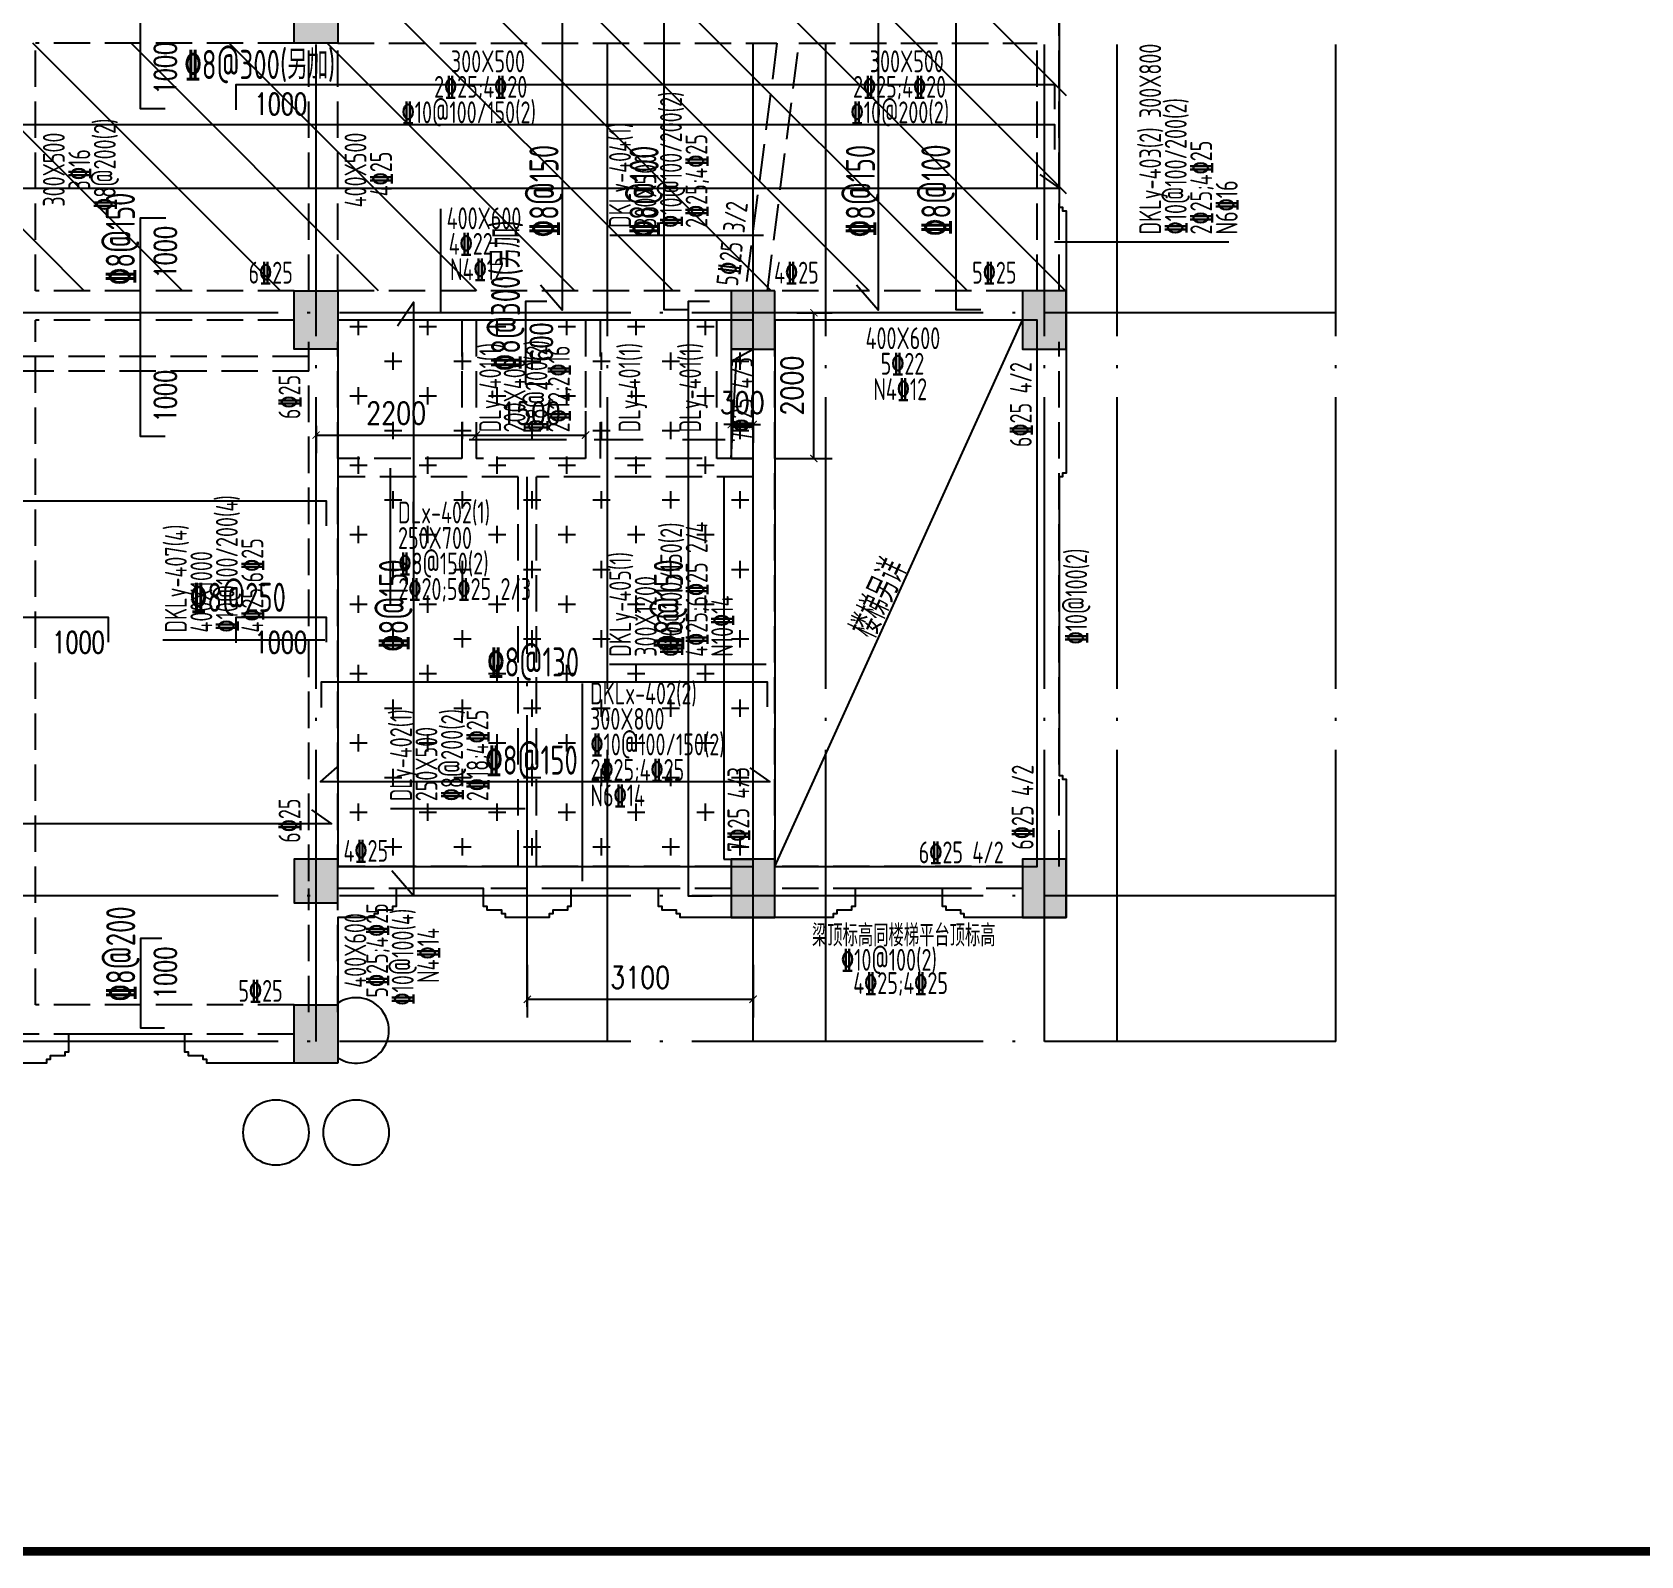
# Model space of a CAD drawing. Header units: millimetres. Extents: x 2998490 to 15040601, y 444546 to 7822218.
# Drawn here: x 14916075 to 14938160, y 7570804 to 7591713 of the extents above; entities that cross this region are included whole.
import ezdxf

# ---------------------------------------------------------------- set-up
doc = ezdxf.new("R2010")
doc.units = ezdxf.units.MM
doc.header["$LTSCALE"] = 2000
doc.linetypes.add('DASH', pattern=[0.35, 0.25, -0.1])
doc.linetypes.add('DOTE', pattern=[2.42, 2, -0.2, 0.02, -0.2])
for name, color, linetype in [('3-AXIS', 3, 'Continuous'), ('3-ban', 84, 'Continuous'), ('3-ban-hatch', 9, 'Continuous'), ('3-ban-rein', 1, 'Continuous'), ('3-ban-TEXT', 7, 'Continuous'), ('3-COLUMN-UP', 2, 'Continuous'), ('3-dote', 43, 'DOTE'), ('3-HATCH', 8, 'Continuous'), ('3-liang-rein-X', 54, 'Continuous'), ('3-liang-rein-Y', 130, 'Continuous'), ('3-liang-R截面-X', 50, 'Continuous'), ('3-liang-R截面-Y', 70, 'Continuous'), ('3-liang-s-1', 44, 'Continuous'), ('3-liang-xu', 120, 'DASH'), ('3-装饰线脚', 7, 'Continuous'), ('图框', 7, 'Continuous')]:
    doc.layers.add(name, color=color, linetype=linetype)
doc.styles.add('DIM_FONT', font='SIMPLEX', dxfattribs={"width": 0.8, "bigfont": 'HZTXT'})
doc.styles.add('TJ1', font='tj-romans1.shx', dxfattribs={"width": 0.8, "bigfont": 'tj-hztxt1.shx'})
doc.styles.add('TSSD_Rein', font='Tssdeng.shx', dxfattribs={"width": 0.7, "bigfont": 'hztxt.shx'})
doc.dimstyles.new('DIMN100', dxfattribs={"dimtxt": 300, "dimasz": 100, "dimexe": 250, "dimexo": 300, "dimgap": 150, "dimtad": 1, "dimdec": 0, "dimzin": 0, "dimdsep": 46, "dimtxsty": 'DIM_FONT', "dimblk": 'ARCHTICK', "dimcen": 0.09, "dimclrt": 7, "dimazin": 2, "dimtfac": 1, "dimtdec": 0, "dimtix": 1, "dimtmove": 2, "dimatfit": 3, "dimldrblk": 'ARCHTICK', "dimfxl": 0, "dimtolj": 1, "dimtzin": 0, "dimarcsym": 0})

# ---------------------------------------------------------------- blocks, each defined once
blk = doc.blocks.new('TJAD_TK_A0')
at = {"layer": '图框', "const_width": 1.2}
blk.add_lwpolyline([(2152, -431.7), (2152, 389.3), (998, 389.3), (998, -431.7)], close=True, dxfattribs=at)
blk = doc.blocks.new('_ArchTick')
at = {"color": 0, "linetype": 'ByBlock', "const_width": 0.15}
blk.add_lwpolyline([(-0.5, -0.5), (0.5, 0.5)], dxfattribs=at)
blk = doc.blocks.new('*D1883')
at = {"layer": '3-ban', "color": 0, "lineweight": -2}
for p, q in [((14922872, 7578913), (14922872, 7578191)), ((14925972, 7578913), (14925972, 7578191)), ((14922872, 7578441), (14925972, 7578441))]:
    blk.add_line(p, q, dxfattribs=at)
at = {"layer": 'Defpoints', "color": 0}
for p in [(14922872, 7579213), (14925972, 7579213), (14925972, 7578441)]:
    blk.add_point(p, dxfattribs=at)
at = {"layer": '3-ban', "color": 0, "lineweight": -2, "xscale": 100, "yscale": 100, "zscale": 100, "rotation": 180}
blk.add_blockref('_ArchTick', (14922872, 7578441), dxfattribs=at)
at = {"layer": '3-ban', "color": 0, "lineweight": -2, "xscale": 100, "yscale": 100, "zscale": 100}
blk.add_blockref('_ArchTick', (14925972, 7578441), dxfattribs=at)
at = {"layer": '3-ban', "color": 7, "insert": (14924422, 7578741), "char_height": 300, "attachment_point": 5, "style": 'DIM_FONT'}
blk.add_mtext('\\A1;3100', dxfattribs=at)
blk = doc.blocks.new('*D1884')
at = {"layer": '3-ban', "color": 0, "lineweight": -2}
for p, q in [((14919972, 7586313), (14919972, 7585934)), ((14919972, 7586184), (14922172, 7586184)), ((14922172, 7586313), (14922172, 7585934))]:
    blk.add_line(p, q, dxfattribs=at)
at = {"layer": 'Defpoints', "color": 0}
for p in [(14919972, 7586613), (14922172, 7586613), (14922172, 7586184)]:
    blk.add_point(p, dxfattribs=at)
at = {"layer": '3-ban', "color": 0, "lineweight": -2, "xscale": 100, "yscale": 100, "zscale": 100, "rotation": 180}
blk.add_blockref('_ArchTick', (14919972, 7586184), dxfattribs=at)
at = {"layer": '3-ban', "color": 0, "lineweight": -2, "xscale": 100, "yscale": 100, "zscale": 100}
blk.add_blockref('_ArchTick', (14922172, 7586184), dxfattribs=at)
at = {"layer": '3-ban', "color": 7, "insert": (14921072, 7586484), "char_height": 300, "attachment_point": 5, "style": 'DIM_FONT'}
blk.add_mtext('\\A1;2200', dxfattribs=at)
blk = doc.blocks.new('*D1885')
at = {"layer": '3-ban', "color": 0, "lineweight": -2}
for p, q in [((14923672, 7586513), (14923672, 7585934)), ((14922172, 7586313), (14922172, 7585934)), ((14922172, 7586184), (14923672, 7586184))]:
    blk.add_line(p, q, dxfattribs=at)
at = {"layer": 'Defpoints', "color": 0}
for p in [(14923672, 7586813), (14922172, 7586613), (14923672, 7586184)]:
    blk.add_point(p, dxfattribs=at)
at = {"layer": '3-ban', "color": 0, "lineweight": -2, "xscale": 100, "yscale": 100, "zscale": 100, "rotation": 180}
blk.add_blockref('_ArchTick', (14922172, 7586184), dxfattribs=at)
at = {"layer": '3-ban', "color": 0, "lineweight": -2, "xscale": 100, "yscale": 100, "zscale": 100}
blk.add_blockref('_ArchTick', (14923672, 7586184), dxfattribs=at)
at = {"layer": '3-ban', "color": 7, "insert": (14922922, 7586484), "char_height": 300, "attachment_point": 5, "style": 'DIM_FONT'}
blk.add_mtext('\\A1;1500', dxfattribs=at)
blk = doc.blocks.new('*D1886')
at = {"layer": '3-ban', "color": 0, "lineweight": -2}
for p, q in [((14925672, 7586328), (14925572, 7586328)), ((14925672, 7586328), (14925972, 7586328)), ((14925672, 7586313), (14925672, 7586078)), ((14925972, 7586328), (14926072, 7586328)), ((14925972, 7586313), (14925972, 7586078))]:
    blk.add_line(p, q, dxfattribs=at)
at = {"layer": 'Defpoints', "color": 0}
for p in [(14925672, 7586613), (14925972, 7586613), (14925972, 7586328)]:
    blk.add_point(p, dxfattribs=at)
at = {"layer": '3-ban', "color": 0, "lineweight": -2, "xscale": 100, "yscale": 100, "zscale": 100}
blk.add_blockref('_ArchTick', (14925672, 7586328), dxfattribs=at)
at = {"layer": '3-ban', "color": 0, "lineweight": -2, "xscale": 100, "yscale": 100, "zscale": 100, "rotation": 180}
blk.add_blockref('_ArchTick', (14925972, 7586328), dxfattribs=at)
at = {"layer": '3-ban', "color": 7, "insert": (14925822, 7586628), "char_height": 300, "attachment_point": 5, "style": 'DIM_FONT'}
blk.add_mtext('\\A1;300', dxfattribs=at)
blk = doc.blocks.new('*D1887')
at = {"layer": '3-ban', "color": 0, "lineweight": -2}
for p, q in [((14926572, 7587863), (14927057, 7587863)), ((14926807, 7585863), (14926807, 7587863)), ((14926272, 7585863), (14927057, 7585863))]:
    blk.add_line(p, q, dxfattribs=at)
at = {"layer": 'Defpoints', "color": 0}
for p in [(14926272, 7587863), (14926807, 7587863), (14925972, 7585863)]:
    blk.add_point(p, dxfattribs=at)
at = {"layer": '3-ban', "color": 0, "lineweight": -2, "xscale": 100, "yscale": 100, "zscale": 100}
for p, rotation in [((14926807, 7587863), 90), ((14926807, 7585863), 270)]:
    blk.add_blockref('_ArchTick', p, dxfattribs=dict(at, rotation=rotation))
at = {"layer": '3-ban', "color": 7, "insert": (14926507, 7586863), "char_height": 300, "attachment_point": 5, "rotation": 90, "style": 'DIM_FONT'}
blk.add_mtext('\\A1;2000', dxfattribs=at)

msp = doc.modelspace()

# ---------------------------------------------------------------- hatches: boundary and pattern name
at = {"layer": '3-ban-hatch'}
h = msp.add_hatch(dxfattribs=at)
h.set_pattern_fill('ANSI31', color=8, scale=300, style=0)
h.set_pattern_definition([(135, (29313031.1, -83662.9), (673.51921, 673.51921), [])])
h.paths.add_polyline_path([(14930272.2, 7588163.1), (14930272.2, 7594563.1), (14930861.1, 7594563.1), (14931365.9, 7594867.6), (14933969.3, 7597470.4), (14934198.4, 7598024.5), (14934198.4, 7601703.4), (14933968.1, 7602257), (14931366.1, 7604859), (14930812, 7605088.1), (14927132.6, 7605088.1), (14926578.6, 7604858.8), (14923976.9, 7602257.2), (14923747.2, 7601703.4), (14923747.2, 7600163.1), (14920272.2, 7600163.1), (14920272.2, 7594563.1), (14920272.2, 7591863.1), (14920272.2, 7591563.1), (14857422.2, 7591563.1), (14857422.2, 7588163.1)])
h = msp.add_hatch(dxfattribs=at)
h.set_pattern_fill('CROSS', color=8, scale=75, style=0)
h.set_pattern_definition([(0, (0, -39469.2), (476.25, 476.25), [238.125, -714.375]), (90, (119.06, -39588.27), (-476.25, 476.25), [238.125, -714.375])])
h.paths.add_polyline_path([(14920272.1, 7580263.1), (14925972.1, 7580263.1), (14925972.1, 7587763.1), (14920272.1, 7587763.1)])
at = {"layer": '3-HATCH'}
for points in [[(14920272.2, 7591563.1), (14919672.2, 7591563.1), (14919672.2, 7592363.1), (14920272.2, 7592363.1)], [(14920272.2, 7587363.1), (14919672.2, 7587363.1), (14919672.2, 7588163.1), (14920272.2, 7588163.1)], [(14926272.1, 7588163.1), (14925672.1, 7588163.1), (14925672.1, 7587363.1), (14926272.1, 7587363.1)], [(14930272.1, 7588163.1), (14929672.1, 7588163.1), (14929672.1, 7587363.1), (14930272.1, 7587363.1)], [(14920272.2, 7580363.1), (14919672.2, 7580363.1), (14919672.2, 7579763.1), (14920272.2, 7579763.1)], [(14926272.1, 7580363.1), (14925672.1, 7580363.1), (14925672.1, 7579563.1), (14926272.1, 7579563.1)], [(14930272.1, 7580363.1), (14929672.1, 7580363.1), (14929672.1, 7579563.1), (14930272.1, 7579563.1)], [(14920272.2, 7577563.1), (14919672.2, 7577563.1), (14919672.2, 7578363.1), (14920272.2, 7578363.1)]]:
    msp.add_hatch(color=256, dxfattribs=at).paths.add_polyline_path(points)

# ---------------------------------------------------------------- linework, layer by layer
at = {"layer": '3-AXIS', "color": 15, "linetype": 'DOTE'}
for p, q in [((14919972.2, 7577863.1), (14919972.2, 7606518)), ((14923972.2, 7577863.1), (14923972.2, 7606518)), ((14925972.2, 7577863.1), (14925972.2, 7606518)), ((14926971.8, 7577863.1), (14926971.8, 7606518.1)), ((14929972.2, 7577863.1), (14929972.2, 7606518)), ((14930972.7, 7577863.1), (14930972.7, 7606518.1)), ((14933972.2, 7577863.1), (14933972.2, 7606518)), ((14933972.2, 7587863.1), (14854749, 7587863.1)), ((14933972.2, 7579863.1), (14854749, 7579863.1)), ((14933972.2, 7577863.1), (14854749, 7577863.1))]:
    msp.add_line(p, q, dxfattribs=at)
at = {"layer": '3-ban'}
msp.add_lwpolyline([(14925572.2, 7580363.1), (14925972.2, 7580363.1), (14925972.2, 7585613.1), (14925572.2, 7585613.1)], close=True, dxfattribs=at)
at = {"layer": '3-ban-rein'}
for points in [[(14923134.2, 7594375.6), (14923352.2, 7594701.2), (14923352.2, 7587897.2), (14923054.7, 7588239.3)], [(14927471.8, 7594375.6), (14927689.8, 7594701.2), (14927689.8, 7587897.2), (14927392.3, 7588239.3)], [(14917900.8, 7590663.1), (14917562.9, 7590663.1), (14917562.9, 7593460.7), (14917908.9, 7593460.7)], [(14925090.5, 7587902.7), (14924752.5, 7587902.7), (14924752.5, 7592663.1), (14925098.6, 7592663.1)], [(14929097.4, 7587902.7), (14928759.5, 7587902.7), (14928759.5, 7592663.1), (14929105.5, 7592663.1)], [(14930116.1, 7590654.7), (14930116.1, 7590992.7), (14918872.3, 7590992.7), (14918872.3, 7590646.7)], [(14930116.1, 7590102.4), (14930116.1, 7590440.3), (14857539.1, 7590440.3), (14857539.1, 7590094.3)], [(14929910.3, 7589760.6), (14930184, 7589567.2), (14857522.9, 7589567.2), (14857752.2, 7589770.3)], [(14917900.8, 7586163.1), (14917562.9, 7586163.1), (14917562.9, 7589163.1), (14917908.9, 7589163.1)], [(14921090.5, 7587684), (14921308.5, 7588009.6), (14921308.5, 7579859.6), (14921011, 7580201.7)], [(14923138.9, 7588018), (14922846.9, 7588018), (14922846.9, 7586885.8), (14923176.1, 7586885.8)], [(14925374.1, 7588018), (14925082.1, 7588018), (14925082.1, 7579859.6), (14925411.4, 7579859.6)], [(14920116.1, 7584938.5), (14920116.1, 7585276.5), (14857525, 7585276.5), (14857525, 7584930.5)], [(14917122.3, 7583342.4), (14917122.3, 7583680.4), (14914822.3, 7583680.4), (14914822.3, 7583334.4)], [(14920116.1, 7583342.4), (14920116.1, 7583680.4), (14918872.3, 7583680.4), (14918872.3, 7583334.4)], [(14926168.4, 7582454.6), (14926168.4, 7582792.6), (14920042.1, 7582792.6), (14920042.1, 7582446.6)], [(14925929.2, 7581617), (14926202.9, 7581423.6), (14920032.9, 7581423.6), (14920262.3, 7581626.6)], [(14919910.3, 7581041.9), (14920184, 7580848.5), (14857522.9, 7580848.5), (14857752.2, 7581051.6)], [(14917854.8, 7579274.1), (14917562.8, 7579274.1), (14917562.8, 7578048.1), (14917892.1, 7578048.1)]]:
    msp.add_lwpolyline(points, dxfattribs=at)
at = {"layer": '3-COLUMN-UP'}
for points in [[(14920272.2, 7591563.1), (14919672.2, 7591563.1), (14919672.2, 7592363.1), (14920272.2, 7592363.1)], [(14920272.2, 7587363.1), (14919672.2, 7587363.1), (14919672.2, 7588163.1), (14920272.2, 7588163.1)], [(14926272.1, 7588163.1), (14925672.1, 7588163.1), (14925672.1, 7587363.1), (14926272.1, 7587363.1)], [(14930272.1, 7588163.1), (14929672.1, 7588163.1), (14929672.1, 7587363.1), (14930272.1, 7587363.1)], [(14920272.2, 7580363.1), (14919672.2, 7580363.1), (14919672.2, 7579763.1), (14920272.2, 7579763.1)], [(14926272.1, 7580363.1), (14925672.1, 7580363.1), (14925672.1, 7579563.1), (14926272.1, 7579563.1)], [(14930272.1, 7580363.1), (14929672.1, 7580363.1), (14929672.1, 7579563.1), (14930272.1, 7579563.1)], [(14920272.2, 7577563.1), (14919672.2, 7577563.1), (14919672.2, 7578363.1), (14920272.2, 7578363.1)]]:
    msp.add_lwpolyline(points, close=True, dxfattribs=at)
at = {"layer": '3-dote'}
msp.add_line((14922872.2, 7578339.8), (14922872.2, 7585613.1), dxfattribs=at)
at = {"layer": '3-liang-R截面-X'}
for p, q in [((14921683.8, 7587863.1), (14921683.8, 7589287.2)), ((14920989.8, 7585727.7), (14920989.8, 7583851)), ((14923626.3, 7582774.5), (14923626.3, 7580063.1))]:
    msp.add_line(p, q, dxfattribs=at)
at = {"layer": '3-liang-R截面-Y'}
for p, q in [((14926116.8, 7588923.1), (14924006.7, 7588923.1)), ((14932502.2, 7588832.7), (14930107.9, 7588832.7)), ((14923409.1, 7586117.1), (14922076, 7586117.1)), ((14924462, 7586116.8), (14923790.8, 7586116.8)), ((14925589.5, 7586116.8), (14925002.4, 7586116.8)), ((14920090.6, 7583369.2), (14917867.8, 7583369.2)), ((14926150.4, 7583037), (14923999.6, 7583037)), ((14922843.3, 7581054.8), (14920996, 7581054.8))]:
    msp.add_line(p, q, dxfattribs=at)
at = {"layer": '3-liang-s-1'}
msp.add_line((14926272.2, 7580263.1), (14929672.2, 7587763.1), dxfattribs=at)
for points in [[(14930172.1, 7593413.1), (14930172.1, 7589313.1), (14930222.1, 7589313.1), (14930222.1, 7589263.1), (14930272.1, 7589263.1), (14930272.1, 7585663.1), (14930222.1, 7585663.1), (14930222.1, 7585613.1), (14930172.1, 7585613.1), (14930172.1, 7581513.1), (14930222.1, 7581513.1), (14930222.1, 7581463.1), (14930272.1, 7581463.1), (14930272.1, 7579563.1), (14928872.1, 7579563.1), (14928872.1, 7579613.1), (14928822.1, 7579613.1), (14928822.1, 7579663.1), (14928622.1, 7579663.1), (14928622.1, 7579713.1), (14928572.1, 7579713.1), (14928572.1, 7579963.1), (14927372.1, 7579963.1), (14927372.1, 7579713.1), (14927322.1, 7579713.1), (14927322.1, 7579663.1), (14927122.1, 7579663.1), (14927122.1, 7579613.1), (14927072.1, 7579613.1), (14927072.1, 7579563.1), (14924972.2, 7579563.1), (14924972.2, 7579613.1), (14924922.2, 7579613.1), (14924922.2, 7579663.1), (14924722.2, 7579663.1), (14924722.2, 7579713.1), (14924672.2, 7579713.1), (14924672.2, 7579963.1), (14923472.2, 7579963.1), (14923472.2, 7579713.1), (14923422.2, 7579713.1), (14923422.2, 7579663.1), (14923222.2, 7579663.1), (14923222.2, 7579613.1), (14923172.2, 7579613.1), (14923172.2, 7579563.1), (14922572.2, 7579563.1), (14922572.2, 7579613.1), (14922522.2, 7579613.1), (14922522.2, 7579663.1), (14922322.2, 7579663.1), (14922322.2, 7579713.1), (14922272.2, 7579713.1), (14922272.2, 7579963.1), (14921072.2, 7579963.1), (14921072.2, 7579713.1), (14921022.2, 7579713.1), (14921022.2, 7579663.1), (14920822.2, 7579663.1), (14920822.2, 7579613.1), (14920772.2, 7579613.1), (14920772.2, 7579563.1), (14920272.1, 7579563.1), (14920272.1, 7577782.9)], [(14925672.1, 7585863.1), (14925745.7, 7587239.7), (14925972.1, 7587363.1)], [(14919972.1, 7577563.1), (14918472.1, 7577563.1), (14918472.1, 7577613.1), (14918422.1, 7577613.1), (14918422.1, 7577663.1), (14918222.1, 7577663.1), (14918222.1, 7577713.1), (14918172.1, 7577713.1), (14918172.1, 7577963.1), (14916572.1, 7577963.1), (14916572.1, 7577713.1), (14916522.1, 7577713.1), (14916522.1, 7577663.1), (14916322.1, 7577663.1), (14916322.1, 7577613.1), (14916272.1, 7577613.1), (14916272.1, 7577563.1), (14915672.1, 7577563.1)]]:
    msp.add_lwpolyline(points, dxfattribs=at)
for points in [[(14920272.1, 7580263.1), (14925972.1, 7580263.1), (14925972.1, 7587763.1), (14920272.1, 7587763.1)], [(14926272.1, 7580263.1), (14929872.2, 7580263.1), (14929872.3, 7587763.1), (14926272.3, 7587763.1)], [(14925672.1, 7585863.1), (14925972.1, 7585863.1), (14925972.1, 7587363.1), (14925672.1, 7587363.1)]]:
    msp.add_lwpolyline(points, close=True, dxfattribs=at)
at = {"layer": '3-liang-xu'}
for p, q in [((14930172.2, 7588163.1), (14930172.2, 7594563.1)), ((14916122.2, 7588163.1), (14916122.2, 7591563.1)), ((14919672.2, 7591563.1), (14916122.2, 7591563.1)), ((14919872.2, 7588163.1), (14919872.2, 7591563.1)), ((14920272.2, 7588163.1), (14920272.2, 7591563.1)), ((14920272.2, 7591563.1), (14926299.8, 7591563.1)), ((14926299.8, 7591563.1), (14925865.7, 7588163.1)), ((14926168.1, 7588163.1), (14926602.3, 7591563.1)), ((14926602.3, 7591563.1), (14929872.2, 7591563.1)), ((14929872.2, 7588163.1), (14929872.2, 7591563.1)), ((14919672.2, 7588163.1), (14916122.2, 7588163.1)), ((14925672.2, 7588163.1), (14920272.2, 7588163.1)), ((14929672.2, 7588163.1), (14926272.2, 7588163.1)), ((14916122.2, 7578363.1), (14916122.2, 7587763.1)), ((14919672.2, 7587763.1), (14916122.2, 7587763.1)), ((14921972.2, 7587763.1), (14920272.2, 7587763.1)), ((14921972.2, 7587763.1), (14921972.2, 7585863.1)), ((14922172.2, 7587763.1), (14922172.2, 7585863.1)), ((14923672.2, 7587763.1), (14922172.2, 7587763.1)), ((14923672.2, 7587763.1), (14923672.2, 7585863.1)), ((14923872.2, 7587763.1), (14923872.2, 7585863.1)), ((14925672.2, 7587763.1), (14923872.2, 7587763.1)), ((14925472.1, 7587763.1), (14925472.1, 7585863.1)), ((14925672.1, 7587763.1), (14925672.1, 7585863.1)), ((14929672.2, 7587763.1), (14926272.2, 7587763.1)), ((14919872.2, 7580063.1), (14919872.2, 7587463.1)), ((14920272.2, 7585863.1), (14920272.2, 7587463.1)), ((14925972.2, 7585863.1), (14925972.2, 7587463.1)), ((14926272.2, 7580263.1), (14926272.2, 7587463.1)), ((14929872.2, 7580263.1), (14929872.2, 7587463.1)), ((14930172.2, 7580263.1), (14930172.2, 7587463.1)), ((14919872.2, 7587263.1), (14857722.2, 7587263.1)), ((14919872.2, 7587063.1), (14857722.2, 7587063.1)), ((14921972.2, 7585863.1), (14920272.2, 7585863.1)), ((14923672.2, 7585863.1), (14922172.2, 7585863.1)), ((14925972.2, 7585863.1), (14923872.2, 7585863.1)), ((14922747.2, 7585613.1), (14920272.2, 7585613.1)), ((14920272.2, 7580063.1), (14920272.2, 7585613.1)), ((14922747.2, 7580263.1), (14922747.2, 7585613.1)), ((14925972.2, 7585613.1), (14922997.2, 7585613.1)), ((14922997.2, 7580263.1), (14922997.2, 7585613.1)), ((14925972.2, 7580263.1), (14925972.2, 7585613.1)), ((14922747.2, 7580263.1), (14920272.2, 7580263.1)), ((14925672.2, 7580263.1), (14922997.2, 7580263.1)), ((14929672.2, 7580263.1), (14926272.2, 7580263.1)), ((14919872.2, 7578263.1), (14919872.2, 7579963.1)), ((14920272.2, 7578263.1), (14920272.2, 7579963.1)), ((14925672.2, 7579963.1), (14920272.2, 7579963.1)), ((14929672.2, 7579963.1), (14926272.2, 7579963.1)), ((14919672.2, 7578363.1), (14916122.2, 7578363.1)), ((14919672.2, 7577963.1), (14912272.2, 7577963.1))]:
    msp.add_line(p, q, dxfattribs=at)
at = {"layer": '3-装饰线脚'}
for centre in [(14919422.2, 7576613.1), (14920522.2, 7576613.1)]:
    msp.add_circle(centre, 450, dxfattribs=at)
msp.add_arc((14920522.2, 7578013.1), 450, 236.25101, 123.74899, dxfattribs=at)

# ---------------------------------------------------------------- block references
at = {"layer": '图框', "xscale": 100, "yscale": 100, "zscale": 100}
msp.add_blockref('TJAD_TK_A0', (14744694.6, 7614033.9), dxfattribs=at)

# ---------------------------------------------------------------- texts
at = {"layer": '3-ban', "style": 'TSSD_Rein', "width": 0.7}
for s, rotation, p in [('%%1328@300(另加)', 0.00581, (14918163.8, 7591069.5, -5065)), ('%%1328@150', 89.99419, (14923301.2, 7588898.1, -5065)), ('%%1328@100', 89.99419, (14924675.5, 7588898.1, -5065)), ('%%1328@150', 89.99419, (14927645.4, 7588898.1, -5065)), ('%%1328@100', 89.99419, (14928682.4, 7588914.6, -5065)), ('%%1328@150', 89.99419, (14917485.8, 7588241.8, -5065)), ('%%1328@300(另加)', 90.00581, (14922774.7, 7587059.8, -5065)), ('%%1328@150', 90.00581, (14921236.3, 7583208.8, -5065)), ('%%1328@150', 90.00581, (14925009.9, 7583208.8, -5065)), ('%%1328@250', 0.00581, (14918240.3, 7583757.3, -5065)), ('%%1328@130', 0.00581, (14922321.4, 7582869.5, -5065)), ('%%1328@150', 0.00581, (14922295.7, 7581523.4, -5065)), ('%%1328@200', 90.00581, (14917490.6, 7578410.1, -5065))]:
    msp.add_text(s, height=400, rotation=rotation, dxfattribs=at).set_placement(p)
at = {"layer": '3-ban-TEXT', "style": 'TJ1', "width": 0.7}
for s, p in [('1000', (14918052.7, 7590860)), ('1000', (14918052.7, 7588333)), ('600', (14923216, 7587190.6)), ('1000', (14918052.7, 7586360)), ('1000', (14918052.7, 7578444))]:
    msp.add_text(s, height=300, rotation=90, dxfattribs=at).set_placement(p)
for p in [(14919128.9, 7590577.4), (14916351.9, 7583190.5), (14919128.9, 7583190.5)]:
    msp.add_text('1000', height=300, dxfattribs=at).set_placement(p)
at = {"layer": '3-liang-rein-X', "style": 'TSSD_Rein', "width": 0.7}
for s, p in [('2%%13225;4%%13220', (14921592.9, 7590813.1)), ('2%%13225;4%%13220', (14927343.5, 7590813.1)), ('%%13210@100/150(2)', (14921147.4, 7590463.1)), ('%%13210@200(2)', (14927311.3, 7590463.1)), ('4%%13222', (14921793.2, 7588658.3)), ('6%%13225', (14919046, 7588263.1)), ('N4%%13212', (14921812.3, 7588308.3)), ('4%%13225', (14926260.1, 7588263.1)), ('5%%13225', (14928979.4, 7588263.1)), ('5%%13222', (14927723.1, 7587013.1)), ('N4%%13212', (14927622.5, 7586663.1)), ('%%1328@150(2)', (14921102.6, 7584271.7)), ('2%%13220;5%%13225 2/3', (14921102.6, 7583921.7)), ('%%13210@100/150(2)', (14923739.2, 7581788.7)), ('2%%13225;4%%13225', (14923739.2, 7581438.7)), ('N6%%13214', (14923739.2, 7581088.7)), ('4%%13225', (14920348.6, 7580328.1)), ('6%%13225 4/2', (14928246.4, 7580306.9)), ('梁顶标高同楼梯平台顶标高', (14926781.3, 7579166.8)), ('%%13210@100(2)', (14927179.5, 7578832.6)), ('5%%13225', (14918905.9, 7578406.6)), ('4%%13225;4%%13225', (14927346.9, 7578513.5))]:
    msp.add_text(s, height=300, dxfattribs=at).set_placement(p)
at = {"layer": '3-liang-rein-Y', "style": 'TSSD_Rein', "width": 0.7}
for s, rotation, p in [('%%13210@100/200(2)', 90, (14924994.8, 7589027.3)), ('%%13210@100/200(2)', 90, (14931924.4, 7588936.9)), ('%%1328@200(2)', 90, (14917222, 7589261.2)), ('2%%13225;4%%13225', 90, (14925344.8, 7589027.3)), ('2%%13225;4%%13225', 90, (14932274.4, 7588936.9)), ('3%%13216', 90, (14916872.1, 7589541.8)), ('4%%13225', 90, (14921013.6, 7589461)), ('N6%%13216', 90, (14932624.4, 7588936.9)), ('5%%13225 3/2', 83, (14925762.7, 7588218.9)), ('%%1328@200(2)', 90, (14923148.8, 7586221.3)), ('2%%13212;2%%13216', 90, (14923456.1, 7586221.3)), ('7%%13225 4/3', 90, (14925968, 7586088.9)), ('6%%13225 4/2', 90, (14929797.7, 7586018.8)), ('6%%13225', 90, (14919757.3, 7586402.6)), ('%%13210@100/200(4)', 90, (14918897.8, 7583473.4)), ('%%13210@100/150(2)', 90, (14924997.5, 7583141.2)), ('4%%13225;6%%13225 2/4', 90, (14925347.5, 7583141.2)), ('4%%13225;6%%13225', 90, (14919247.8, 7583473.4)), ('%%13210@100(2)', 90, (14930558.4, 7583310.8)), ('N10%%13214', 90, (14925697.5, 7583141.2)), ('%%1328@200(2)', 90, (14921988.2, 7581159)), ('2%%13218;4%%13225', 90, (14922338.2, 7581159)), ('7%%13225 4/3', 90, (14925920.3, 7580463.1)), ('6%%13225 4/2', 90, (14929822.2, 7580493.3)), ('6%%13225', 90, (14919757.3, 7580588.4)), ('5%%13225;4%%13225', 90, (14920961.6, 7578463.3)), ('%%13210@100(4)', 90, (14921311.6, 7578354.6)), ('N4%%13214', 90, (14921661.6, 7578664.7))]:
    msp.add_text(s, height=300, rotation=rotation, dxfattribs=at).set_placement(p)
at = {"layer": '3-liang-R截面-X', "style": 'TSSD_Rein', "width": 0.7}
for s, p in [('300X500', (14921824.1, 7591163.1)), ('300X500', (14927574.8, 7591163.1)), ('400X600', (14921765.4, 7589008.3)), ('400X600', (14927516.1, 7587363.1)), ('DLx-402(1)', (14921097.8, 7584971.7)), ('250X700', (14921097.8, 7584621.7)), ('DKLx-402(2)', (14923734.3, 7582488.7)), ('300X800', (14923734.3, 7582138.7))]:
    msp.add_text(s, height=300, dxfattribs=at).set_placement(p)
at = {"layer": '3-liang-R截面-Y', "style": 'TSSD_Rein', "width": 0.7}
for s, p in [('DKLy-403(2) 300X800', (14931574.4, 7588936.9)), ('DKLy-404(1)', (14924294.8, 7589027.3)), ('300X500', (14916522.1, 7589319)), ('400X500', (14920663.6, 7589309)), ('300X500', (14924644.8, 7589027.3)), ('DLy-401(1)', (14922512.9, 7586221.3)), ('DLy-401(1)', (14924425.3, 7586221)), ('DLy-401(1)', (14925259.2, 7586221)), ('200X400', (14922848.7, 7586221.3)), ('DKLy-407(4)', (14918197.8, 7583473.4)), ('400X1000', (14918547.8, 7583473.4)), ('DKLy-405(1)', (14924297.6, 7583141.2)), ('300X1200', (14924647.6, 7583141.2)), ('DLy-402(1)', (14921288.3, 7581159)), ('250X500', (14921638.3, 7581159)), ('400X600', (14920661.6, 7578598.1))]:
    msp.add_text(s, height=300, rotation=90, dxfattribs=at).set_placement(p)
at = {"layer": '3-liang-s-1', "style": 'TSSD_Rein', "width": 0.7}
msp.add_text('楼梯另详', height=400, rotation=65, dxfattribs=at).set_placement((14927641.7, 7583357.6))

# ---------------------------------------------------------------- dimensions: what is measured, and where the dimension line sits
at = {"layer": '3-ban'}
dim = msp.add_linear_dim(base=(14926806.8, 7587863.1), p1=(14925972.2, 7585863.1), p2=(14926272.2, 7587863.1), angle=90, dimstyle='DIMN100', dxfattribs=at)
dim.commit()
dim.dimension.update_dxf_attribs({"geometry": '*D1887', "text_midpoint": (14926506.8, 7586863.1)})
for base, p1, p2, picture, middle in [((14923672.2, 7586183.7), (14922172.2, 7586613.1), (14923672.2, 7586813.1), '*D1885', (14922922.2, 7586483.7)), ((14925972.2, 7586328.3), (14925672.2, 7586613.1), (14925972.2, 7586613.1), '*D1886', (14925822.2, 7586628.3)), ((14922172.2, 7586183.7), (14919972.2, 7586613.1), (14922172.2, 7586613.1), '*D1884', (14921072.2, 7586483.7)), ((14925972.2, 7578440.8), (14922872.2, 7579213.1), (14925972.2, 7579213.1), '*D1883', (14924422.2, 7578740.8))]:
    dim = msp.add_linear_dim(base=base, p1=p1, p2=p2, dimstyle='DIMN100', dxfattribs=at)
    dim.commit()
    dim.dimension.update_dxf_attribs({"geometry": picture, "text_midpoint": middle})

doc.saveas('drawing.dxf')
